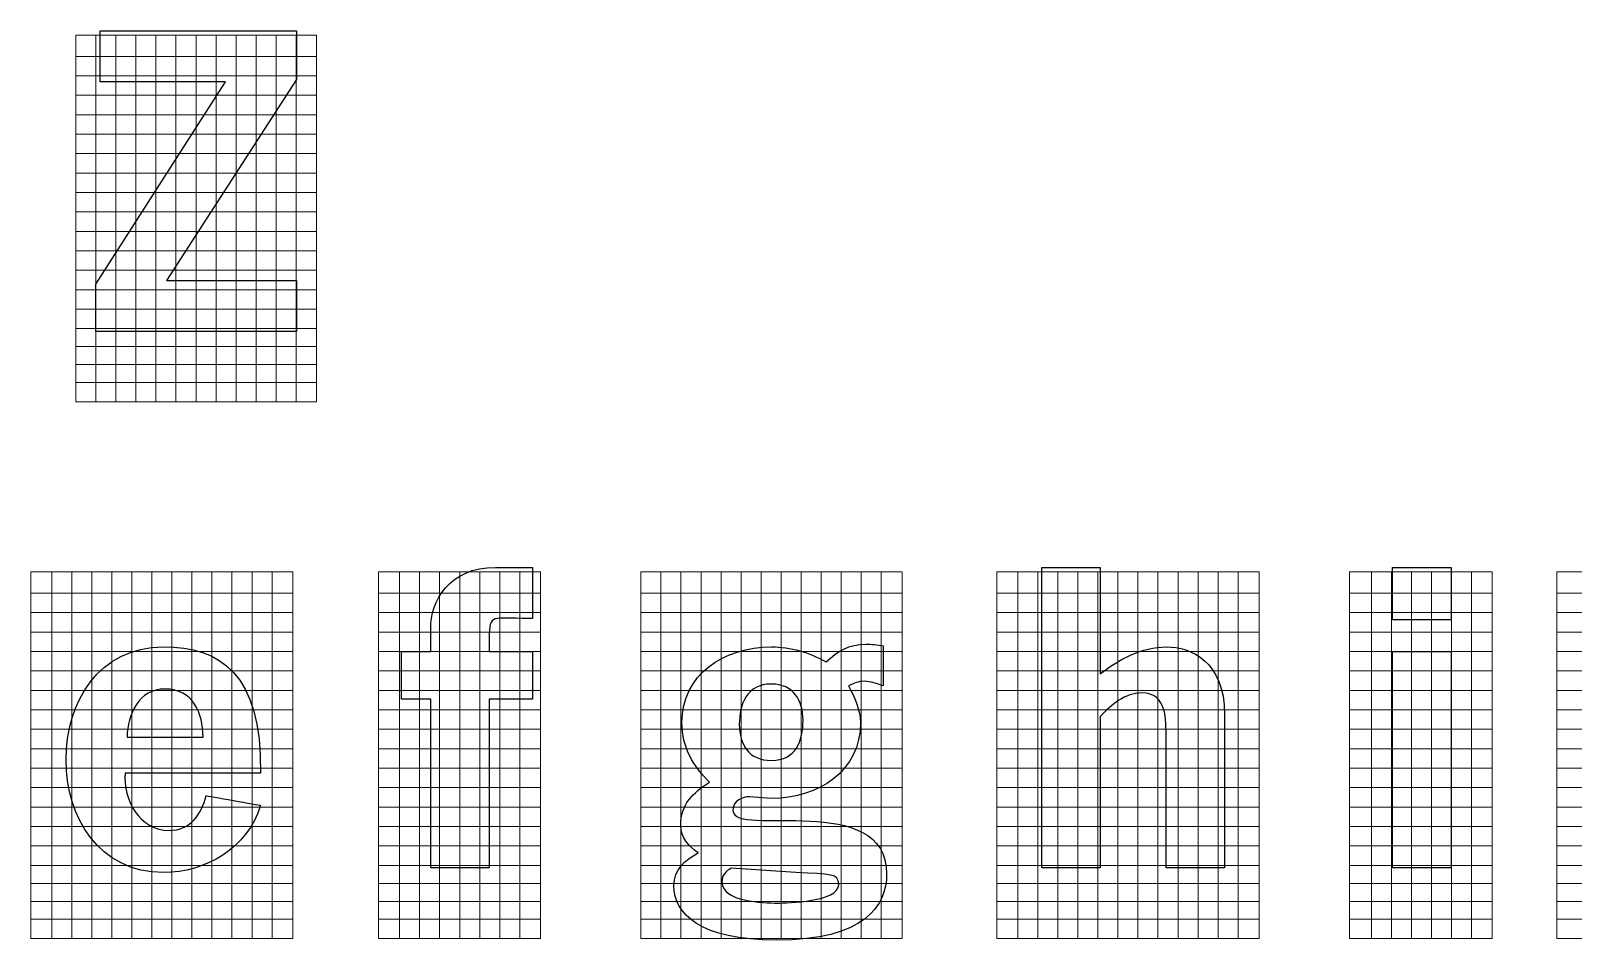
# Model space of a CAD drawing. Header units: millimetres. Extents: x -151 to 61, y -52 to 122.
# Drawn here: x -85.1 to -12.7, y 28.7 to 71.5 of the extents above; entities that cross this region are included whole.
import ezdxf

# ---------------------------------------------------------------- set-up
doc = ezdxf.new("R2010")
doc.units = ezdxf.units.MM
doc.header["$MEASUREMENT"] = 0
doc.layers.add('ESQUEMA', color=7, linetype='Continuous')

msp = doc.modelspace()

# ---------------------------------------------------------------- linework, layer by layer
at = {"layer": 'ESQUEMA', "color": 154, "lineweight": 20}
for points in [[(-71.7307, 54.0364), (-71.7307, 54.0364), (-71.7307, 71.259), (-71.7307, 71.259), (-71.7307, 71.259), (-71.7307, 71.259), (-83.021, 71.259), (-83.021, 71.259), (-83.021, 71.259), (-83.021, 71.259), (-83.021, 54.0353), (-83.021, 54.0353), (-83.021, 54.0353), (-83.021, 54.0353), (-71.7307, 54.0364), (-71.7307, 54.0364)], [(-72.8276, 28.824), (-72.8276, 28.824), (-72.8276, 46.0473), (-72.8276, 46.0473), (-72.8276, 46.0473), (-72.8276, 46.0473), (-85.1385, 46.0473), (-85.1385, 46.0473), (-85.1385, 46.0473), (-85.1385, 46.0473), (-85.1385, 28.8226), (-85.1385, 28.8226), (-85.1385, 28.8226), (-85.1385, 28.8226), (-72.8276, 28.824), (-72.8276, 28.824)], [(-61.1939, 28.824), (-61.1939, 28.824), (-61.1939, 46.0473), (-61.1939, 46.0473), (-61.1939, 46.0473), (-61.1939, 46.0473), (-68.81, 46.0473), (-68.81, 46.0473), (-68.81, 46.0473), (-68.81, 46.0473), (-68.81, 28.8226), (-68.81, 28.8226), (-68.81, 28.8226), (-68.81, 28.8226), (-61.1939, 28.824), (-61.1939, 28.824)], [(-44.2058, 28.824), (-44.2058, 28.824), (-44.2058, 46.0473), (-44.2058, 46.0473), (-44.2058, 46.0473), (-44.2058, 46.0473), (-56.4831, 46.0473), (-56.4831, 46.0473), (-56.4831, 46.0473), (-56.4831, 46.0473), (-56.4831, 28.8226), (-56.4831, 28.8226), (-56.4831, 28.8226), (-56.4831, 28.8226), (-44.2058, 28.824), (-44.2058, 28.824)], [(-27.4447, 28.824), (-27.4447, 28.824), (-27.4447, 46.0473), (-27.4447, 46.0473), (-27.4447, 46.0473), (-27.4447, 46.0473), (-39.7612, 46.0473), (-39.7612, 46.0473), (-39.7612, 46.0473), (-39.7612, 46.0473), (-39.7612, 28.8226), (-39.7612, 28.8226), (-39.7612, 28.8226), (-39.7612, 28.8226), (-27.4447, 28.824), (-27.4447, 28.824)], [(-16.4889, 28.824), (-16.4889, 28.824), (-16.4889, 46.0473), (-16.4889, 46.0473), (-16.4889, 46.0473), (-16.4889, 46.0473), (-23.1928, 46.0473), (-23.1928, 46.0473), (-23.1928, 46.0473), (-23.1928, 46.0473), (-23.1928, 28.8226), (-23.1928, 28.8226), (-23.1928, 28.8226), (-23.1928, 28.8226), (-16.4889, 28.824), (-16.4889, 28.824)], [(-5.8618, 28.824), (-5.8618, 28.824), (-5.8618, 46.0473), (-5.8618, 46.0473), (-5.8618, 46.0473), (-5.8618, 46.0473), (-13.461, 46.0473), (-13.461, 46.0473), (-13.461, 46.0473), (-13.461, 46.0473), (-13.461, 28.8226), (-13.461, 28.8226), (-13.461, 28.8226), (-13.461, 28.8226), (-5.8618, 28.824), (-5.8618, 28.824)]]:
    msp.add_open_spline(points, degree=3, knots=[0, 0, 0, 0, 0.2, 0.2, 0.2, 0.2, 0.4, 0.4, 0.4, 0.4, 0.6, 0.6, 0.6, 0.6, 1, 1, 1, 1], dxfattribs=at)
at = {"layer": 'ESQUEMA', "color": 250}
for points, knots in [([(-72.6638, 71.4581), (-72.6638, 71.4581), (-81.8886, 71.4581), (-81.8886, 71.4581), (-81.8886, 71.4581), (-81.8886, 71.4581), (-81.8886, 69.0627), (-81.8886, 69.0627), (-81.8886, 69.0627), (-81.8886, 69.0627), (-75.993, 69.0627), (-75.993, 69.0627), (-75.993, 69.0627), (-75.993, 69.0627), (-82.0932, 59.5543), (-82.0932, 59.5543), (-82.0932, 59.5543), (-82.0932, 59.5543), (-82.0932, 57.3402), (-82.0932, 57.3402), (-82.0932, 57.3402), (-82.0932, 57.3402), (-72.6638, 57.3402), (-72.6638, 57.3402), (-72.6638, 57.3402), (-72.6638, 57.3402), (-72.6638, 59.7356), (-72.6638, 59.7356), (-72.6638, 59.7356), (-72.6638, 59.7356), (-78.764, 59.7356), (-78.764, 59.7356), (-78.764, 59.7356), (-78.764, 59.7356), (-72.6638, 69.1721), (-72.6638, 69.1721), (-72.6638, 69.1721), (-72.6638, 69.1721), (-72.6638, 71.4581), (-72.6638, 71.4581)], [0, 0, 0, 0, 0.0909091, 0.0909091, 0.0909091, 0.0909091, 0.1818182, 0.1818182, 0.1818182, 0.1818182, 0.2727273, 0.2727273, 0.2727273, 0.2727273, 0.3636364, 0.3636364, 0.3636364, 0.3636364, 0.4545455, 0.4545455, 0.4545455, 0.4545455, 0.5454545, 0.5454545, 0.5454545, 0.5454546, 0.6363636, 0.6363636, 0.6363636, 0.6363636, 0.7272727, 0.7272727, 0.7272727, 0.7272727, 0.8181818, 0.8181818, 0.8181818, 0.8181818, 1, 1, 1, 1]), ([(-61.5797, 42.3024), (-61.5797, 42.3024), (-63.6071, 42.3024), (-63.6071, 42.3024), (-63.6071, 42.3024), (-63.6071, 42.3024), (-63.6071, 42.6654), (-63.6071, 42.6654), (-63.6071, 42.6654), (-63.6258, 44.0807), (-63.5697, 43.8627), (-62.0821, 43.8627), (-62.0821, 43.8627), (-62.0821, 43.8627), (-61.5797, 43.8627), (-61.5797, 43.8627), (-61.5797, 43.8627), (-61.5797, 43.8627), (-61.5797, 46.2581), (-61.5797, 46.2581), (-61.5797, 46.2581), (-61.5797, 46.2581), (-63.3094, 46.2581), (-63.3094, 46.2581), (-63.3094, 46.2581), (-65.5044, 46.2581), (-66.3598, 44.6614), (-66.3598, 43.3731), (-66.3598, 43.3731), (-66.3598, 43.3731), (-66.3598, 42.3024), (-66.3598, 42.3024), (-66.3598, 42.3024), (-66.3598, 42.3024), (-67.736, 42.3024), (-67.736, 42.3024), (-67.736, 42.3024), (-67.736, 42.3024), (-67.736, 40.0704), (-67.736, 40.0704), (-67.736, 40.0704), (-67.736, 40.0704), (-66.3598, 40.0704), (-66.3598, 40.0704), (-66.3598, 40.0704), (-66.3598, 40.0704), (-66.3598, 32.1406), (-66.3598, 32.1406), (-66.3598, 32.1406), (-66.3598, 32.1406), (-63.6071, 32.1406), (-63.6071, 32.1406), (-63.6071, 32.1406), (-63.6071, 32.1406), (-63.6071, 40.0704), (-63.6071, 40.0704), (-63.6071, 40.0704), (-63.6071, 40.0704), (-61.5797, 40.0704), (-61.5797, 40.0704), (-61.5797, 40.0704), (-61.5797, 40.0704), (-61.5797, 42.3024), (-61.5797, 42.3024)], [0, 0, 0, 0, 0.0588235, 0.0588235, 0.0588235, 0.0588235, 0.1176471, 0.1176471, 0.1176471, 0.1176471, 0.1764706, 0.1764706, 0.1764706, 0.1764706, 0.2352941, 0.2352941, 0.2352941, 0.2352941, 0.2941176, 0.2941176, 0.2941176, 0.2941177, 0.3529412, 0.3529412, 0.3529412, 0.3529412, 0.4117647, 0.4117647, 0.4117647, 0.4117647, 0.4705882, 0.4705882, 0.4705882, 0.4705882, 0.5294118, 0.5294118, 0.5294118, 0.5294118, 0.5882353, 0.5882353, 0.5882353, 0.5882353, 0.6470588, 0.6470588, 0.6470588, 0.6470588, 0.7058824, 0.7058824, 0.7058824, 0.7058824, 0.7647059, 0.7647059, 0.7647059, 0.7647059, 0.8235294, 0.8235294, 0.8235294, 0.8235294, 0.8823529, 0.8823529, 0.8823529, 0.882353, 1, 1, 1, 1]), ([(-34.9037, 46.258), (-34.9037, 46.258), (-37.6568, 46.258), (-37.6568, 46.258), (-37.6568, 46.258), (-37.6568, 46.258), (-37.6568, 32.1406), (-37.6568, 32.1406), (-37.6568, 32.1406), (-37.6568, 32.1406), (-34.9037, 32.1406), (-34.9037, 32.1406), (-34.9037, 32.1406), (-34.9037, 32.1406), (-34.9037, 39.254), (-34.9037, 39.254), (-34.9037, 39.254), (-34.3833, 39.7983), (-33.7512, 40.361), (-32.9511, 40.361), (-32.9511, 40.361), (-31.7604, 40.361), (-31.8165, 39.0727), (-31.8165, 38.2556), (-31.8165, 38.2556), (-31.8165, 38.2556), (-31.8165, 32.1406), (-31.8165, 32.1406), (-31.8165, 32.1406), (-31.8165, 32.1406), (-29.0641, 32.1406), (-29.0641, 32.1406), (-29.0641, 32.1406), (-29.0641, 32.1406), (-29.0641, 39.3447), (-29.0641, 39.3447), (-29.0641, 39.3447), (-29.0641, 41.8483), (-30.6633, 42.52), (-31.7978, 42.52), (-31.7978, 42.52), (-32.9511, 42.52), (-34.0295, 41.9573), (-34.9037, 41.2497), (-34.9037, 41.2497), (-34.9037, 41.2497), (-34.9037, 46.258), (-34.9037, 46.258)], [0, 0, 0, 0, 0.0769231, 0.0769231, 0.0769231, 0.0769231, 0.1538462, 0.1538462, 0.1538462, 0.1538462, 0.2307692, 0.2307692, 0.2307692, 0.2307692, 0.3076923, 0.3076923, 0.3076923, 0.3076923, 0.3846154, 0.3846154, 0.3846154, 0.3846154, 0.4615385, 0.4615385, 0.4615385, 0.4615385, 0.5384615, 0.5384615, 0.5384615, 0.5384615, 0.6153846, 0.6153846, 0.6153846, 0.6153846, 0.6923077, 0.6923077, 0.6923077, 0.6923077, 0.7692308, 0.7692308, 0.7692308, 0.7692308, 0.8461538, 0.8461538, 0.8461538, 0.8461539, 1, 1, 1, 1]), ([(-18.4251, 46.2582), (-18.4251, 46.2582), (-21.1782, 46.2582), (-21.1782, 46.2582), (-21.1782, 46.2582), (-21.1782, 46.2582), (-21.1782, 43.7905), (-21.1782, 43.7905), (-21.1782, 43.7905), (-21.1782, 43.7905), (-18.4251, 43.7905), (-18.4251, 43.7905), (-18.4251, 43.7905), (-18.4251, 43.7905), (-18.4251, 46.2582), (-18.4251, 46.2582)], [0, 0, 0, 0, 0.2, 0.2, 0.2, 0.2, 0.4, 0.4, 0.4, 0.4, 0.6, 0.6, 0.6, 0.6, 1, 1, 1, 1]), ([(-74.3555, 36.5868), (-74.2811, 41.3041), (-76.2902, 42.5201), (-78.9124, 42.5201), (-78.9124, 42.5201), (-81.9625, 42.5201), (-83.4879, 39.9251), (-83.4879, 37.2214), (-83.4879, 37.2214), (-83.4879, 34.5357), (-81.9441, 31.9227), (-78.9124, 31.9227), (-78.9124, 31.9227), (-76.941, 31.9227), (-74.9507, 33.066), (-74.3555, 35.08), (-74.3555, 35.08), (-74.3555, 35.08), (-76.9036, 35.5337), (-76.9036, 35.5337), (-76.9036, 35.5337), (-77.1083, 34.6811), (-77.6476, 33.9007), (-78.6333, 33.9007), (-78.6333, 33.9007), (-80.0469, 33.9007), (-80.8092, 35.3524), (-80.7165, 36.5868), (-80.7165, 36.5868), (-80.7165, 36.5868), (-74.3555, 36.5868), (-74.3555, 36.5868)], [0, 0, 0, 0, 0.1111111, 0.1111111, 0.1111111, 0.1111111, 0.2222222, 0.2222222, 0.2222222, 0.2222222, 0.3333333, 0.3333333, 0.3333333, 0.3333333, 0.4444444, 0.4444444, 0.4444444, 0.4444445, 0.5555556, 0.5555556, 0.5555556, 0.5555556, 0.6666667, 0.6666667, 0.6666667, 0.6666667, 0.7777778, 0.7777778, 0.7777778, 0.7777778, 1, 1, 1, 1]), ([(-52.1587, 34.844), (-52.1587, 35.3161), (-51.6937, 35.4794), (-51.3776, 35.4794), (-51.3776, 35.4794), (-51.3776, 35.4794), (-50.3549, 35.4067), (-50.3549, 35.4067), (-50.3549, 35.4067), (-48.1038, 35.4067), (-46.1696, 36.7134), (-46.1696, 38.9634), (-46.1696, 38.9634), (-46.1879, 39.5441), (-46.4306, 40.1431), (-46.7284, 40.6874), (-46.7284, 40.6874), (-46.467, 40.8148), (-46.2814, 40.9051), (-45.9837, 40.9051), (-45.9837, 40.9051), (-45.6863, 40.9051), (-45.3885, 40.7961), (-45.1098, 40.6874), (-45.1098, 40.6874), (-45.1098, 40.6874), (-45.1098, 42.5745), (-45.1098, 42.5745), (-45.1098, 42.5745), (-45.3702, 42.6291), (-45.6485, 42.6475), (-45.9092, 42.6475), (-45.9092, 42.6475), (-46.7284, 42.6475), (-47.23, 42.3201), (-47.7881, 41.8125), (-47.7881, 41.8125), (-48.5688, 42.2658), (-49.4437, 42.5201), (-50.3549, 42.5201), (-50.3549, 42.5201), (-52.6049, 42.5201), (-54.5576, 41.2131), (-54.5576, 38.9634), (-54.5576, 38.9634), (-54.5576, 37.8021), (-54.0189, 36.8947), (-53.2562, 36.1687), (-53.2562, 36.1687), (-54.0556, 35.6611), (-54.6133, 35.1344), (-54.6133, 34.1364), (-54.6133, 34.1364), (-54.6133, 33.5557), (-54.2418, 33.1747), (-53.7956, 32.848), (-53.7956, 32.848), (-54.4274, 32.485), (-54.9305, 32.086), (-54.9305, 31.3053), (-54.9305, 31.3053), (-54.9305, 29.9817), (-53.7021, 28.747), (-50.1129, 28.747), (-50.1129, 28.747), (-45.9837, 28.747), (-44.9423, 30.344), (-44.9423, 31.8497), (-44.9423, 31.8497), (-44.9423, 35.8244), (-52.1587, 33.5197), (-52.1587, 34.844)], [0, 0, 0, 0, 0.0526316, 0.0526316, 0.0526316, 0.0526316, 0.1052632, 0.1052632, 0.1052632, 0.1052632, 0.1578947, 0.1578947, 0.1578947, 0.1578947, 0.2105263, 0.2105263, 0.2105263, 0.2105263, 0.2631579, 0.2631579, 0.2631579, 0.2631579, 0.3157895, 0.3157895, 0.3157895, 0.3157895, 0.3684211, 0.3684211, 0.3684211, 0.3684211, 0.4210526, 0.4210526, 0.4210526, 0.4210526, 0.4736842, 0.4736842, 0.4736842, 0.4736842, 0.5263158, 0.5263158, 0.5263158, 0.5263158, 0.5789474, 0.5789474, 0.5789474, 0.5789474, 0.6315789, 0.6315789, 0.6315789, 0.631579, 0.6842105, 0.6842105, 0.6842105, 0.6842105, 0.7368421, 0.7368421, 0.7368421, 0.7368421, 0.7894737, 0.7894737, 0.7894737, 0.7894737, 0.8421053, 0.8421053, 0.8421053, 0.8421053, 0.8947368, 0.8947368, 0.8947368, 0.8947369, 1, 1, 1, 1]), ([(-18.4251, 42.3025), (-18.4251, 42.3025), (-21.1782, 42.3025), (-21.1782, 42.3025), (-21.1782, 42.3025), (-21.1782, 42.3025), (-21.1782, 32.1407), (-21.1782, 32.1407), (-21.1782, 32.1407), (-21.1782, 32.1407), (-18.4251, 32.1407), (-18.4251, 32.1407), (-18.4251, 32.1407), (-18.4251, 32.1407), (-18.4251, 42.3025), (-18.4251, 42.3025)], [0, 0, 0, 0, 0.2, 0.2, 0.2, 0.2, 0.4, 0.4, 0.4, 0.4, 0.6, 0.6, 0.6, 0.6, 1, 1, 1, 1]), ([(-50.3549, 40.7778), (-49.3128, 40.7778), (-48.8666, 39.9978), (-48.8666, 39.0728), (-48.8666, 39.0728), (-48.8666, 38.1104), (-49.2017, 37.1851), (-50.3549, 37.1851), (-50.3549, 37.1851), (-51.4147, 37.1851), (-51.8616, 37.9471), (-51.8616, 38.8731), (-51.8616, 38.8731), (-51.8616, 39.8344), (-51.5082, 40.7778), (-50.3549, 40.7778)], [0, 0, 0, 0, 0.2, 0.2, 0.2, 0.2, 0.4, 0.4, 0.4, 0.4, 0.6, 0.6, 0.6, 0.6, 1, 1, 1, 1]), ([(-78.8379, 40.5425), (-77.5175, 40.5425), (-77.0525, 39.4174), (-77.0525, 38.2737), (-77.0525, 38.2737), (-77.0525, 38.2737), (-80.6237, 38.2737), (-80.6237, 38.2737), (-80.6237, 38.2737), (-80.5863, 39.3624), (-80.0843, 40.5425), (-78.8379, 40.5425)], [0, 0, 0, 0, 0.25, 0.25, 0.25, 0.25, 0.5, 0.5, 0.5, 0.5, 1, 1, 1, 1]), ([(-50.0755, 30.489), (-50.7268, 30.489), (-52.6794, 30.5433), (-52.6794, 31.487), (-52.6794, 31.487), (-52.6794, 31.814), (-52.5122, 31.9587), (-52.2515, 32.1224), (-52.2515, 32.1224), (-52.2515, 32.1224), (-49.2017, 31.9227), (-49.2017, 31.9227), (-49.2017, 31.9227), (-47.5645, 31.8324), (-47.1926, 31.8867), (-47.1926, 31.36), (-47.1926, 31.36), (-47.1926, 30.5433), (-49.6106, 30.489), (-50.0755, 30.489)], [0, 0, 0, 0, 0.1666667, 0.1666667, 0.1666667, 0.1666667, 0.3333333, 0.3333333, 0.3333333, 0.3333333, 0.5, 0.5, 0.5, 0.5, 0.6666667, 0.6666667, 0.6666667, 0.6666667, 1, 1, 1, 1])]:
    msp.add_open_spline(points, degree=3, knots=knots, dxfattribs=at)
at = {"layer": 'ESQUEMA', "color": 154, "lineweight": 9}
for points in [[(-82.0856, 71.2226), (-82.0856, 71.2226), (-82.0856, 54.0254), (-82.0856, 54.0254)], [(-81.1449, 71.2226), (-81.1449, 71.2226), (-81.1449, 54.0254), (-81.1449, 54.0254)], [(-80.2043, 71.2226), (-80.2043, 71.2226), (-80.2043, 54.0254), (-80.2043, 54.0254)], [(-79.2638, 71.2226), (-79.2638, 71.2226), (-79.2638, 54.0254), (-79.2638, 54.0254)], [(-78.3229, 71.2226), (-78.3229, 71.2226), (-78.3229, 54.0254), (-78.3229, 54.0254)], [(-77.3822, 71.2226), (-77.3822, 71.2226), (-77.3822, 54.0254), (-77.3822, 54.0254)], [(-76.4415, 71.2226), (-76.4415, 71.2226), (-76.4415, 54.0254), (-76.4415, 54.0254)], [(-75.5007, 71.2226), (-75.5007, 71.2226), (-75.5007, 54.0254), (-75.5007, 54.0254)], [(-74.56, 71.2226), (-74.56, 71.2226), (-74.56, 54.0254), (-74.56, 54.0254)], [(-73.6195, 71.2226), (-73.6195, 71.2226), (-73.6195, 54.0254), (-73.6195, 54.0254)], [(-72.6788, 71.2226), (-72.6788, 71.2226), (-72.6788, 54.0254), (-72.6788, 54.0254)], [(-83.0265, 70.2579), (-83.0265, 70.2579), (-71.739, 70.2579), (-71.739, 70.2579)], [(-83.0265, 69.3443), (-83.0265, 69.3443), (-71.739, 69.3443), (-71.739, 69.3443)], [(-83.0265, 68.431), (-83.0265, 68.431), (-71.739, 68.431), (-71.739, 68.431)], [(-83.0265, 67.5176), (-83.0265, 67.5176), (-71.739, 67.5176), (-71.739, 67.5176)], [(-83.0265, 66.6043), (-83.0265, 66.6043), (-71.739, 66.6043), (-71.739, 66.6043)], [(-83.0265, 65.6906), (-83.0265, 65.6906), (-71.739, 65.6906), (-71.739, 65.6906)], [(-83.0265, 64.7773), (-83.0265, 64.7773), (-71.739, 64.7773), (-71.739, 64.7773)], [(-83.0265, 63.8637), (-83.0265, 63.8637), (-71.739, 63.8637), (-71.739, 63.8637)], [(-83.0265, 62.9506), (-83.0265, 62.9506), (-71.739, 62.9506), (-71.739, 62.9506)], [(-83.0265, 62.0369), (-83.0265, 62.0369), (-71.739, 62.0369), (-71.739, 62.0369)], [(-83.0265, 61.1235), (-83.0265, 61.1235), (-71.739, 61.1235), (-71.739, 61.1235)], [(-83.0265, 60.21), (-83.0265, 60.21), (-71.739, 60.21), (-71.739, 60.21)], [(-83.0265, 59.2965), (-83.0265, 59.2965), (-71.739, 59.2965), (-71.739, 59.2965)], [(-83.0265, 58.3831), (-83.0265, 58.3831), (-71.739, 58.3831), (-71.739, 58.3831)], [(-83.0265, 57.4698), (-83.0265, 57.4698), (-71.739, 57.4698), (-71.739, 57.4698)], [(-83.0184, 56.6259), (-83.0184, 56.6259), (-71.7305, 56.6259), (-71.7305, 56.6259)], [(-83.0184, 55.782), (-83.0184, 55.782), (-71.7305, 55.782), (-71.7305, 55.782)], [(-83.0184, 54.9381), (-83.0184, 54.9381), (-71.7305, 54.9381), (-71.7305, 54.9381)], [(-84.1597, 46.0107), (-84.1597, 46.0107), (-84.1597, 28.8135), (-84.1597, 28.8135)], [(-83.2191, 46.0107), (-83.2191, 46.0107), (-83.2191, 28.8135), (-83.2191, 28.8135)], [(-82.2784, 46.0107), (-82.2784, 46.0107), (-82.2784, 28.8135), (-82.2784, 28.8135)], [(-81.3375, 46.0107), (-81.3375, 46.0107), (-81.3375, 28.8135), (-81.3375, 28.8135)], [(-80.3968, 46.0107), (-80.3968, 46.0107), (-80.3968, 28.8135), (-80.3968, 28.8135)], [(-79.4562, 46.0107), (-79.4562, 46.0107), (-79.4562, 28.8135), (-79.4562, 28.8135)], [(-78.5155, 46.0107), (-78.5155, 46.0107), (-78.5155, 28.8135), (-78.5155, 28.8135)], [(-77.5748, 46.0107), (-77.5748, 46.0107), (-77.5748, 28.8135), (-77.5748, 28.8135)], [(-76.6341, 46.0107), (-76.6341, 46.0107), (-76.6341, 28.8135), (-76.6341, 28.8135)], [(-75.6934, 46.0107), (-75.6934, 46.0107), (-75.6934, 28.8135), (-75.6934, 28.8135)], [(-74.7526, 46.0107), (-74.7526, 46.0107), (-74.7526, 28.8135), (-74.7526, 28.8135)], [(-73.8121, 46.0107), (-73.8121, 46.0107), (-73.8121, 28.8135), (-73.8121, 28.8135)], [(-67.8195, 46.0107), (-67.8195, 46.0107), (-67.8195, 28.8135), (-67.8195, 28.8135)], [(-66.879, 46.0107), (-66.879, 46.0107), (-66.879, 28.8135), (-66.879, 28.8135)], [(-65.9381, 46.0107), (-65.9381, 46.0107), (-65.9381, 28.8135), (-65.9381, 28.8135)], [(-64.9974, 46.0107), (-64.9974, 46.0107), (-64.9974, 28.8135), (-64.9974, 28.8135)], [(-64.0567, 46.0107), (-64.0567, 46.0107), (-64.0567, 28.8135), (-64.0567, 28.8135)], [(-63.1161, 46.0107), (-63.1161, 46.0107), (-63.1161, 28.8135), (-63.1161, 28.8135)], [(-62.1754, 46.0107), (-62.1754, 46.0107), (-62.1754, 28.8135), (-62.1754, 28.8135)], [(-55.5432, 46.0107), (-55.5432, 46.0107), (-55.5432, 28.8135), (-55.5432, 28.8135)], [(-54.602, 46.0107), (-54.602, 46.0107), (-54.602, 28.8135), (-54.602, 28.8135)], [(-53.6612, 46.0107), (-53.6612, 46.0107), (-53.6612, 28.8135), (-53.6612, 28.8135)], [(-52.721, 46.0107), (-52.721, 46.0107), (-52.721, 28.8135), (-52.721, 28.8135)], [(-51.7809, 46.0107), (-51.7809, 46.0107), (-51.7809, 28.8135), (-51.7809, 28.8135)], [(-50.8389, 46.0107), (-50.8389, 46.0107), (-50.8389, 28.8135), (-50.8389, 28.8135)], [(-49.8988, 46.0107), (-49.8988, 46.0107), (-49.8988, 28.8135), (-49.8988, 28.8135)], [(-48.9579, 46.0107), (-48.9579, 46.0107), (-48.9579, 28.8135), (-48.9579, 28.8135)], [(-48.0174, 46.0107), (-48.0174, 46.0107), (-48.0174, 28.8135), (-48.0174, 28.8135)], [(-47.0766, 46.0107), (-47.0766, 46.0107), (-47.0766, 28.8135), (-47.0766, 28.8135)], [(-46.1364, 46.0107), (-46.1364, 46.0107), (-46.1364, 28.8135), (-46.1364, 28.8135)], [(-45.1955, 46.0107), (-45.1955, 46.0107), (-45.1955, 28.8135), (-45.1955, 28.8135)], [(-38.7804, 46.0107), (-38.7804, 46.0107), (-38.7804, 28.8135), (-38.7804, 28.8135)], [(-37.8389, 46.0107), (-37.8389, 46.0107), (-37.8389, 28.8135), (-37.8389, 28.8135)], [(-36.8987, 46.0107), (-36.8987, 46.0107), (-36.8987, 28.8135), (-36.8987, 28.8135)], [(-35.9575, 46.0107), (-35.9575, 46.0107), (-35.9575, 28.8135), (-35.9575, 28.8135)], [(-35.0173, 46.0107), (-35.0173, 46.0107), (-35.0173, 28.8135), (-35.0173, 28.8135)], [(-34.0765, 46.0107), (-34.0765, 46.0107), (-34.0765, 28.8135), (-34.0765, 28.8135)], [(-33.1356, 46.0107), (-33.1356, 46.0107), (-33.1356, 28.8135), (-33.1356, 28.8135)], [(-32.1951, 46.0107), (-32.1951, 46.0107), (-32.1951, 28.8135), (-32.1951, 28.8135)], [(-31.2543, 46.0107), (-31.2543, 46.0107), (-31.2543, 28.8135), (-31.2543, 28.8135)], [(-30.3134, 46.0107), (-30.3134, 46.0107), (-30.3134, 28.8135), (-30.3134, 28.8135)], [(-29.3732, 46.0107), (-29.3732, 46.0107), (-29.3732, 28.8135), (-29.3732, 28.8135)], [(-28.432, 46.0107), (-28.432, 46.0107), (-28.432, 28.8135), (-28.432, 28.8135)], [(-22.1727, 46.0107), (-22.1727, 46.0107), (-22.1727, 28.8135), (-22.1727, 28.8135)], [(-21.2318, 46.0107), (-21.2318, 46.0107), (-21.2318, 28.8135), (-21.2318, 28.8135)], [(-20.291, 46.0107), (-20.291, 46.0107), (-20.291, 28.8135), (-20.291, 28.8135)], [(-19.3508, 46.0107), (-19.3508, 46.0107), (-19.3508, 28.8135), (-19.3508, 28.8135)], [(-18.4096, 46.0107), (-18.4096, 46.0107), (-18.4096, 28.8135), (-18.4096, 28.8135)], [(-17.4687, 46.0107), (-17.4687, 46.0107), (-17.4687, 28.8135), (-17.4687, 28.8135)], [(-85.1414, 45.0459), (-85.1414, 45.0459), (-72.8302, 45.0459), (-72.8302, 45.0459)], [(-68.8239, 45.0459), (-68.8239, 45.0459), (-61.2081, 45.0459), (-61.2081, 45.0459)], [(-56.4972, 45.0459), (-56.4972, 45.0459), (-44.2142, 45.0459), (-44.2142, 45.0459)], [(-39.7695, 45.0459), (-39.7695, 45.0459), (-27.459, 45.0459), (-27.459, 45.0459)], [(-23.19, 45.0459), (-23.19, 45.0459), (-16.4946, 45.0459), (-16.4946, 45.0459)], [(-13.4583, 45.0459), (-13.4583, 45.0459), (-5.876, 45.0459), (-5.876, 45.0459)], [(-85.1414, 44.1326), (-85.1414, 44.1326), (-72.8302, 44.1326), (-72.8302, 44.1326)], [(-68.8239, 44.1326), (-68.8239, 44.1326), (-61.2081, 44.1326), (-61.2081, 44.1326)], [(-56.4972, 44.1326), (-56.4972, 44.1326), (-44.2142, 44.1326), (-44.2142, 44.1326)], [(-39.7695, 44.1326), (-39.7695, 44.1326), (-27.459, 44.1326), (-27.459, 44.1326)], [(-23.19, 44.1326), (-23.19, 44.1326), (-16.4946, 44.1326), (-16.4946, 44.1326)], [(-13.4583, 44.1326), (-13.4583, 44.1326), (-5.876, 44.1326), (-5.876, 44.1326)], [(-85.1414, 43.219), (-85.1414, 43.219), (-72.8302, 43.219), (-72.8302, 43.219)], [(-68.8239, 43.219), (-68.8239, 43.219), (-61.2081, 43.219), (-61.2081, 43.219)], [(-56.4972, 43.219), (-56.4972, 43.219), (-44.2142, 43.219), (-44.2142, 43.219)], [(-39.7695, 43.219), (-39.7695, 43.219), (-27.459, 43.219), (-27.459, 43.219)], [(-23.19, 43.219), (-23.19, 43.219), (-16.4946, 43.219), (-16.4946, 43.219)], [(-13.4583, 43.219), (-13.4583, 43.219), (-5.876, 43.219), (-5.876, 43.219)], [(-85.1414, 42.3051), (-85.1414, 42.3051), (-72.8302, 42.3051), (-72.8302, 42.3051)], [(-68.8239, 42.3051), (-68.8239, 42.3051), (-61.2081, 42.3051), (-61.2081, 42.3051)], [(-56.4972, 42.3051), (-56.4972, 42.3051), (-44.2142, 42.3051), (-44.2142, 42.3051)], [(-39.7695, 42.3051), (-39.7695, 42.3051), (-27.459, 42.3051), (-27.459, 42.3051)], [(-23.19, 42.3051), (-23.19, 42.3051), (-16.4946, 42.3051), (-16.4946, 42.3051)], [(-13.4583, 42.3051), (-13.4583, 42.3051), (-5.876, 42.3051), (-5.876, 42.3051)], [(-85.1414, 41.3922), (-85.1414, 41.3922), (-72.8302, 41.3922), (-72.8302, 41.3922)], [(-68.8239, 41.3922), (-68.8239, 41.3922), (-61.2081, 41.3922), (-61.2081, 41.3922)], [(-56.4972, 41.3922), (-56.4972, 41.3922), (-44.2142, 41.3922), (-44.2142, 41.3922)], [(-39.7695, 41.3922), (-39.7695, 41.3922), (-27.459, 41.3922), (-27.459, 41.3922)], [(-23.19, 41.3922), (-23.19, 41.3922), (-16.4946, 41.3922), (-16.4946, 41.3922)], [(-13.4583, 41.3922), (-13.4583, 41.3922), (-5.876, 41.3922), (-5.876, 41.3922)], [(-85.1414, 40.4787), (-85.1414, 40.4787), (-72.8302, 40.4787), (-72.8302, 40.4787)], [(-68.8239, 40.4787), (-68.8239, 40.4787), (-61.2081, 40.4787), (-61.2081, 40.4787)], [(-56.4972, 40.4787), (-56.4972, 40.4787), (-44.2142, 40.4787), (-44.2142, 40.4787)], [(-39.7695, 40.4787), (-39.7695, 40.4787), (-27.459, 40.4787), (-27.459, 40.4787)], [(-23.19, 40.4787), (-23.19, 40.4787), (-16.4946, 40.4787), (-16.4946, 40.4787)], [(-13.4583, 40.4787), (-13.4583, 40.4787), (-5.876, 40.4787), (-5.876, 40.4787)], [(-85.1414, 39.5654), (-85.1414, 39.5654), (-72.8302, 39.5654), (-72.8302, 39.5654)], [(-68.8239, 39.5654), (-68.8239, 39.5654), (-61.2081, 39.5654), (-61.2081, 39.5654)], [(-56.4972, 39.5654), (-56.4972, 39.5654), (-44.2142, 39.5654), (-44.2142, 39.5654)], [(-39.7695, 39.5654), (-39.7695, 39.5654), (-27.459, 39.5654), (-27.459, 39.5654)], [(-23.19, 39.5654), (-23.19, 39.5654), (-16.4946, 39.5654), (-16.4946, 39.5654)], [(-13.4583, 39.5654), (-13.4583, 39.5654), (-5.876, 39.5654), (-5.876, 39.5654)], [(-85.1414, 38.6516), (-85.1414, 38.6516), (-72.8302, 38.6516), (-72.8302, 38.6516)], [(-68.8239, 38.6516), (-68.8239, 38.6516), (-61.2081, 38.6516), (-61.2081, 38.6516)], [(-56.4972, 38.6516), (-56.4972, 38.6516), (-44.2142, 38.6516), (-44.2142, 38.6516)], [(-39.7695, 38.6516), (-39.7695, 38.6516), (-27.459, 38.6516), (-27.459, 38.6516)], [(-23.19, 38.6516), (-23.19, 38.6516), (-16.4946, 38.6516), (-16.4946, 38.6516)], [(-13.4583, 38.6516), (-13.4583, 38.6516), (-5.876, 38.6516), (-5.876, 38.6516)], [(-85.1414, 37.7383), (-85.1414, 37.7383), (-72.8302, 37.7383), (-72.8302, 37.7383)], [(-68.8239, 37.7383), (-68.8239, 37.7383), (-61.2081, 37.7383), (-61.2081, 37.7383)], [(-56.4972, 37.7383), (-56.4972, 37.7383), (-44.2142, 37.7383), (-44.2142, 37.7383)], [(-39.7695, 37.7383), (-39.7695, 37.7383), (-27.459, 37.7383), (-27.459, 37.7383)], [(-23.19, 37.7383), (-23.19, 37.7383), (-16.4946, 37.7383), (-16.4946, 37.7383)], [(-13.4583, 37.7383), (-13.4583, 37.7383), (-5.876, 37.7383), (-5.876, 37.7383)], [(-85.1414, 36.8249), (-85.1414, 36.8249), (-72.8302, 36.8249), (-72.8302, 36.8249)], [(-68.8239, 36.8249), (-68.8239, 36.8249), (-61.2081, 36.8249), (-61.2081, 36.8249)], [(-56.4972, 36.8249), (-56.4972, 36.8249), (-44.2142, 36.8249), (-44.2142, 36.8249)], [(-39.7695, 36.8249), (-39.7695, 36.8249), (-27.459, 36.8249), (-27.459, 36.8249)], [(-23.19, 36.8249), (-23.19, 36.8249), (-16.4946, 36.8249), (-16.4946, 36.8249)], [(-13.4583, 36.8249), (-13.4583, 36.8249), (-5.876, 36.8249), (-5.876, 36.8249)], [(-85.1414, 35.9116), (-85.1414, 35.9116), (-72.8302, 35.9116), (-72.8302, 35.9116)], [(-68.8239, 35.9116), (-68.8239, 35.9116), (-61.2081, 35.9116), (-61.2081, 35.9116)], [(-56.4972, 35.9116), (-56.4972, 35.9116), (-44.2142, 35.9116), (-44.2142, 35.9116)], [(-39.7695, 35.9116), (-39.7695, 35.9116), (-27.459, 35.9116), (-27.459, 35.9116)], [(-23.19, 35.9116), (-23.19, 35.9116), (-16.4946, 35.9116), (-16.4946, 35.9116)], [(-13.4583, 35.9116), (-13.4583, 35.9116), (-5.876, 35.9116), (-5.876, 35.9116)], [(-85.1414, 34.9981), (-85.1414, 34.9981), (-72.8302, 34.9981), (-72.8302, 34.9981)], [(-68.8239, 34.9981), (-68.8239, 34.9981), (-61.2081, 34.9981), (-61.2081, 34.9981)], [(-56.4972, 34.9981), (-56.4972, 34.9981), (-44.2142, 34.9981), (-44.2142, 34.9981)], [(-39.7695, 34.9981), (-39.7695, 34.9981), (-27.459, 34.9981), (-27.459, 34.9981)], [(-23.19, 34.9981), (-23.19, 34.9981), (-16.4946, 34.9981), (-16.4946, 34.9981)], [(-13.4583, 34.9981), (-13.4583, 34.9981), (-5.876, 34.9981), (-5.876, 34.9981)], [(-85.1414, 34.0843), (-85.1414, 34.0843), (-72.8302, 34.0843), (-72.8302, 34.0843)], [(-68.8239, 34.0843), (-68.8239, 34.0843), (-61.2081, 34.0843), (-61.2081, 34.0843)], [(-56.4972, 34.0843), (-56.4972, 34.0843), (-44.2142, 34.0843), (-44.2142, 34.0843)], [(-39.7695, 34.0843), (-39.7695, 34.0843), (-27.459, 34.0843), (-27.459, 34.0843)], [(-23.19, 34.0843), (-23.19, 34.0843), (-16.4946, 34.0843), (-16.4946, 34.0843)], [(-13.4583, 34.0843), (-13.4583, 34.0843), (-5.876, 34.0843), (-5.876, 34.0843)], [(-85.1414, 33.171), (-85.1414, 33.171), (-72.8302, 33.171), (-72.8302, 33.171)], [(-68.8239, 33.171), (-68.8239, 33.171), (-61.2081, 33.171), (-61.2081, 33.171)], [(-56.4972, 33.171), (-56.4972, 33.171), (-44.2142, 33.171), (-44.2142, 33.171)], [(-39.7695, 33.171), (-39.7695, 33.171), (-27.459, 33.171), (-27.459, 33.171)], [(-23.19, 33.171), (-23.19, 33.171), (-16.4946, 33.171), (-16.4946, 33.171)], [(-13.4583, 33.171), (-13.4583, 33.171), (-5.876, 33.171), (-5.876, 33.171)], [(-85.1414, 32.2577), (-85.1414, 32.2577), (-72.8302, 32.2577), (-72.8302, 32.2577)], [(-68.8239, 32.2577), (-68.8239, 32.2577), (-61.2081, 32.2577), (-61.2081, 32.2577)], [(-56.4972, 32.2577), (-56.4972, 32.2577), (-44.2142, 32.2577), (-44.2142, 32.2577)], [(-39.7695, 32.2577), (-39.7695, 32.2577), (-27.459, 32.2577), (-27.459, 32.2577)], [(-23.19, 32.2577), (-23.19, 32.2577), (-16.4946, 32.2577), (-16.4946, 32.2577)], [(-13.4583, 32.2577), (-13.4583, 32.2577), (-5.876, 32.2577), (-5.876, 32.2577)], [(-85.1332, 31.4137), (-85.1332, 31.4137), (-72.8219, 31.4137), (-72.8219, 31.4137)], [(-68.8156, 31.4137), (-68.8156, 31.4137), (-61.1995, 31.4137), (-61.1995, 31.4137)], [(-56.4889, 31.4137), (-56.4889, 31.4137), (-44.2059, 31.4137), (-44.2059, 31.4137)], [(-39.7613, 31.4137), (-39.7613, 31.4137), (-27.4504, 31.4137), (-27.4504, 31.4137)], [(-23.1817, 31.4137), (-23.1817, 31.4137), (-16.4867, 31.4137), (-16.4867, 31.4137)], [(-13.4497, 31.4137), (-13.4497, 31.4137), (-5.8678, 31.4137), (-5.8678, 31.4137)], [(-85.1332, 30.5696), (-85.1332, 30.5696), (-72.8219, 30.5696), (-72.8219, 30.5696)], [(-68.8156, 30.5696), (-68.8156, 30.5696), (-61.1995, 30.5696), (-61.1995, 30.5696)], [(-56.4889, 30.5696), (-56.4889, 30.5696), (-44.2059, 30.5696), (-44.2059, 30.5696)], [(-39.7613, 30.5696), (-39.7613, 30.5696), (-27.4504, 30.5696), (-27.4504, 30.5696)], [(-23.1817, 30.5696), (-23.1817, 30.5696), (-16.4867, 30.5696), (-16.4867, 30.5696)], [(-13.4497, 30.5696), (-13.4497, 30.5696), (-5.8678, 30.5696), (-5.8678, 30.5696)], [(-85.1332, 29.7262), (-85.1332, 29.7262), (-72.8219, 29.7262), (-72.8219, 29.7262)], [(-68.8156, 29.7262), (-68.8156, 29.7262), (-61.1995, 29.7262), (-61.1995, 29.7262)], [(-56.4889, 29.7262), (-56.4889, 29.7262), (-44.2059, 29.7262), (-44.2059, 29.7262)], [(-39.7613, 29.7262), (-39.7613, 29.7262), (-27.4504, 29.7262), (-27.4504, 29.7262)], [(-23.1817, 29.7262), (-23.1817, 29.7262), (-16.4867, 29.7262), (-16.4867, 29.7262)], [(-13.4497, 29.7262), (-13.4497, 29.7262), (-5.8678, 29.7262), (-5.8678, 29.7262)]]:
    msp.add_open_spline(points, degree=3, dxfattribs=at)

doc.saveas('drawing.dxf')
